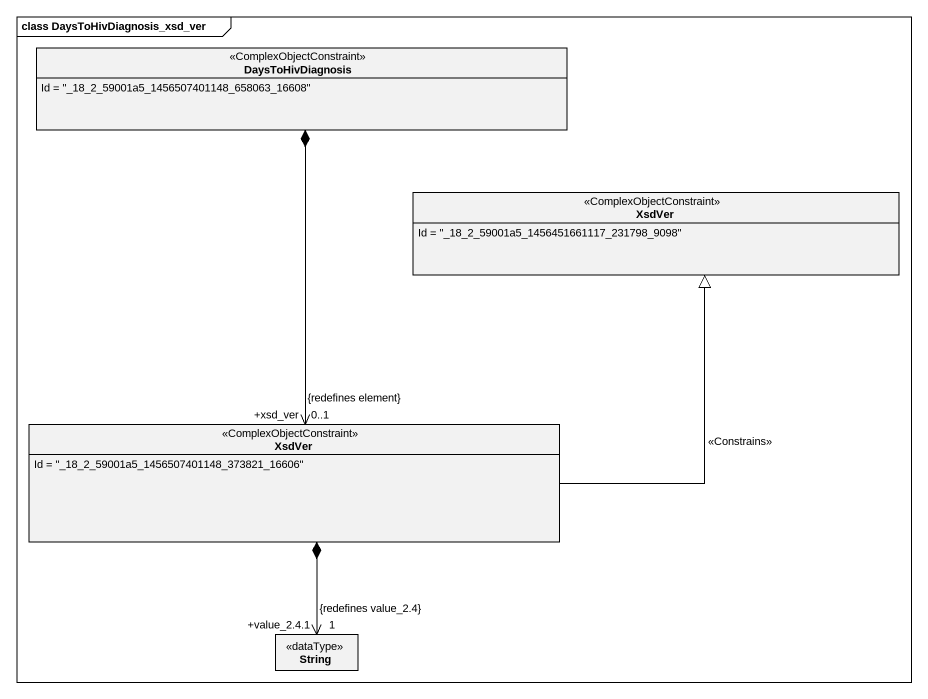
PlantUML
@startuml
mainframe class DaysToHivDiagnosis_xsd_ver
hide circle
hide empty members
class DaysToHivDiagnosis <<ComplexObjectConstraint>> {
  Id = "_18_2_59001a5_1456507401148_658063_16608"
}
class XsdVer <<ComplexObjectConstraint>> {
  Id = "_18_2_59001a5_1456451661117_231798_9098"
}
class "XsdVer" as XsdVer_2 <<ComplexObjectConstraint>> {
  Id = "_18_2_59001a5_1456507401148_373821_16606"
}
class String <<dataType>>
DaysToHivDiagnosis *--> "+xsd_ver\n0..1\n{redefines element}" XsdVer_2
XsdVer_2 -up-|> XsdVer : <<Constrains>>
XsdVer_2 *--> "+value_2.4.1\n1\n{redefines value_2.4}" String
@enduml
